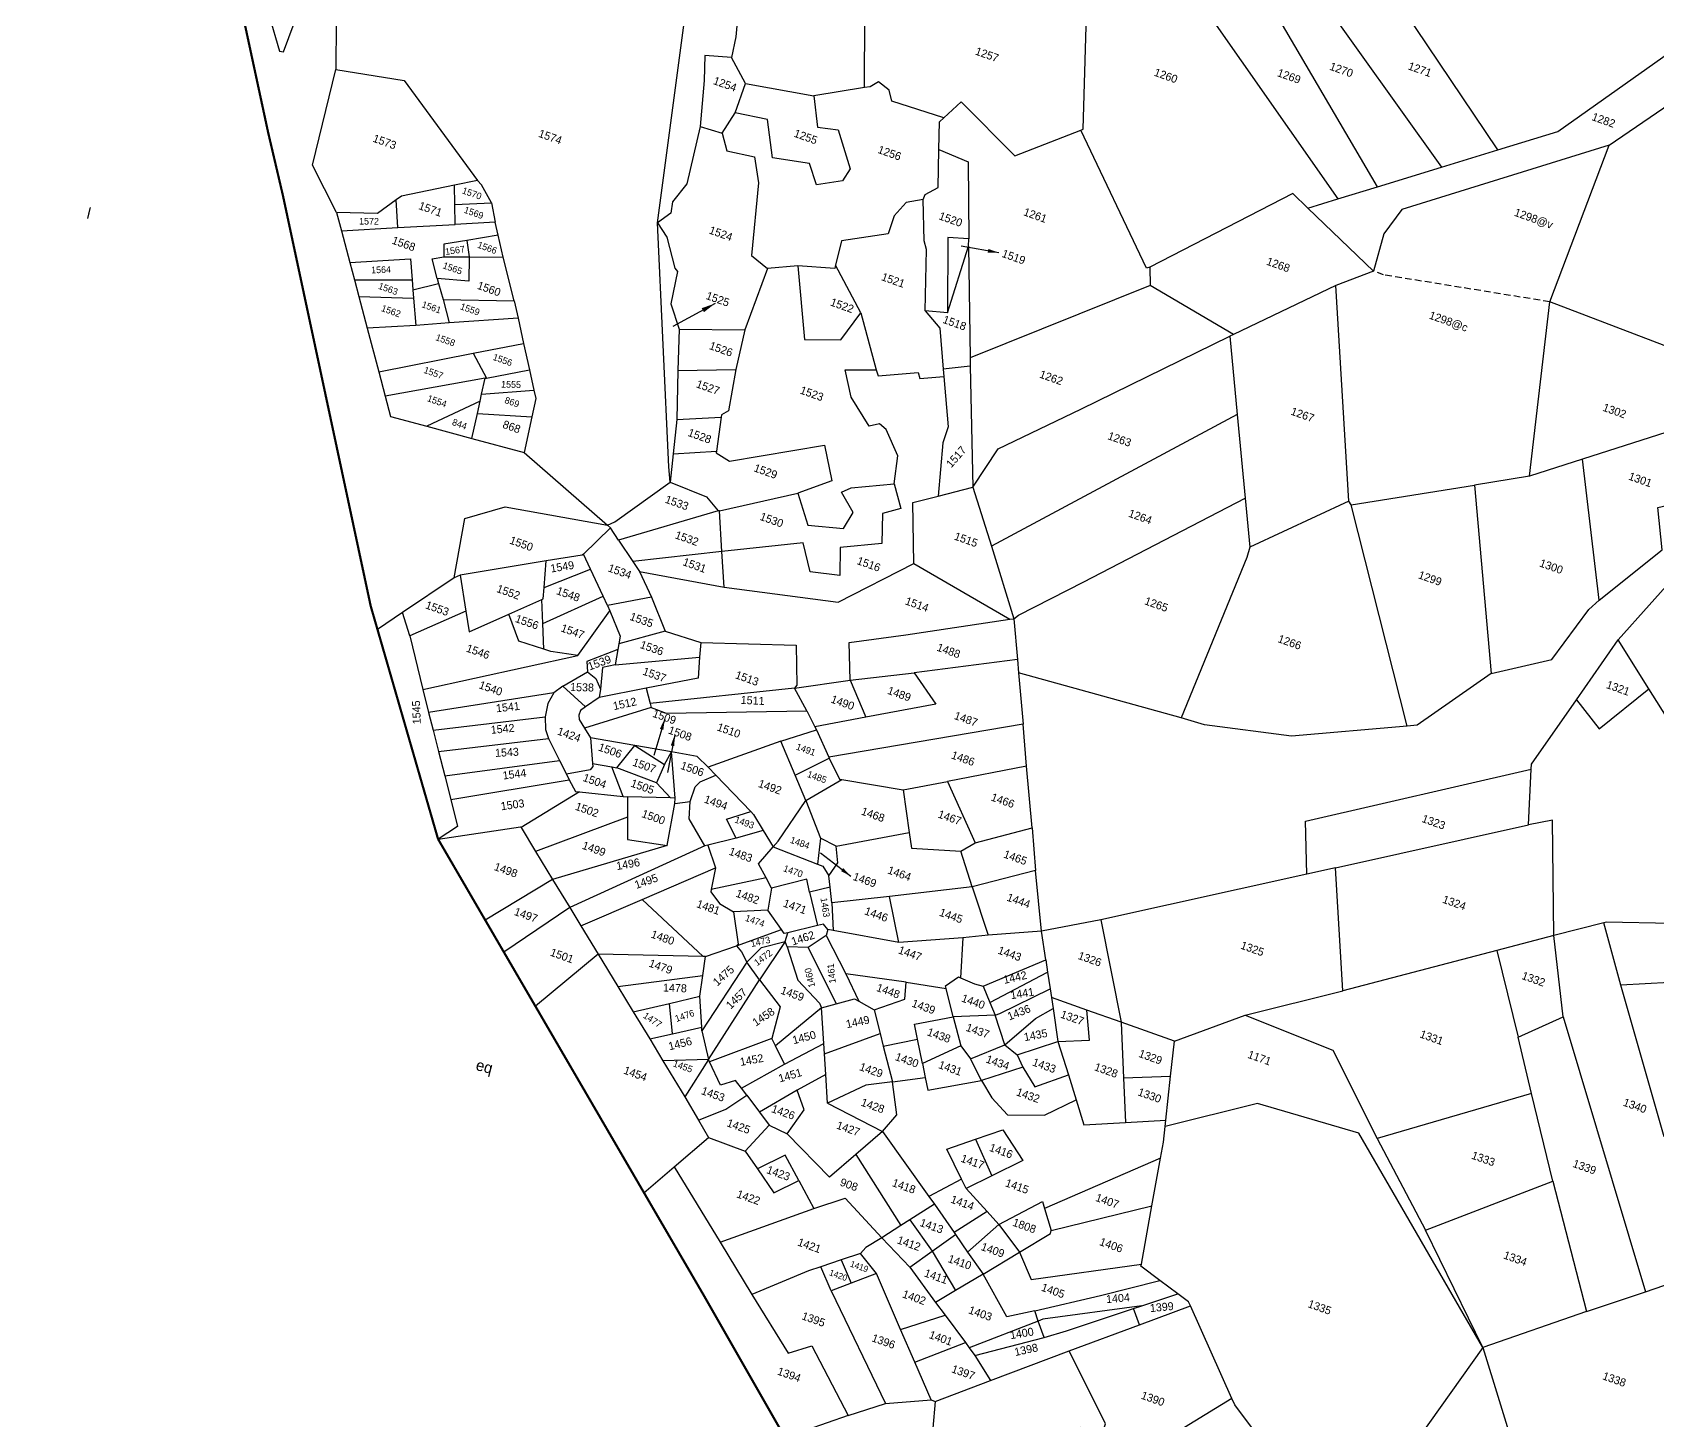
# Model space of a CAD drawing. Header units: metres. Extents: x 256890 to 259932, y 2184530 to 2188310.
# Drawn here: x 257441 to 258166, y 2185056 to 2185675 of the extents above; entities that cross this region are included whole.
import ezdxf

# ---------------------------------------------------------------- set-up
doc = ezdxf.new("R2010")
doc.units = ezdxf.units.M
doc.header["$LTSCALE"] = 0.3
doc.linetypes.add('DASHED', pattern=[0.75, 0.5, -0.25])
for name, color, linetype in [('POLY_PARCEL', 6, 'Continuous'), ('POLY_SUBPARCEL', 6, 'DASHED'), ('SYM_ARROW', 1, 'Continuous'), ('TEXT_MAPOUT', 7, 'Continuous'), ('TEXT_PARCEL', 7, 'Continuous'), ('V_BOUND_LINE', 7, 'Continuous')]:
    doc.layers.add(name, color=color, linetype=linetype)
doc.styles.get("Standard").update_dxf_attribs({"font": 'simplex.shx'})
doc.styles.add('TEXT_MAP', font='', dxfattribs={"height": 1.8})
doc.styles.get('TEXT_MAP').set_extended_font_data('Kruti Dev 050')
doc.dimstyles.get("Standard").update_dxf_attribs({"dimtxt": 0.18, "dimasz": 0.18, "dimexe": 0.18, "dimexo": 0.0625, "dimgap": 0.09, "dimtad": 0, "dimtih": 1, "dimtoh": 1, "dimdec": 4, "dimzin": 0, "dimdsep": 46, "dimtxsty": 'Standard', "dimcen": 0.09, "dimadec": 0, "dimazin": 0, "dimtfac": 1, "dimtdec": 4, "dimtofl": 0, "dimtmove": 0, "dimatfit": 3, "dimfxl": 0, "dimtolj": 1, "dimtzin": 0, "dimarcsym": 0})

# ---------------------------------------------------------------- blocks, each defined once
blk = doc.blocks.new('TEXTARROW')
blk.add_leader([(0, 0), (8.64, 0)], dimstyle='Standard', override={"dimtxt": 2.5, "dimasz": 2.5, "dimexe": 1.25, "dimexo": 0.625, "dimgap": 0.625, "dimtad": 1, "dimtih": 0, "dimtoh": 0, "dimzin": 8, "dimcen": 2.5, "dimtofl": 1})
blk = doc.blocks.new('ee')
at = {"layer": 'POLY_PARCEL'}
for points in [[(-845.94, 599.9), (-834.65, 608.31), (-802.69, 653.92)], [(-822.69, 609.26), (-798.83, 642.16), (-779.48, 650.11)], [(-845.94, 599.9), (-884.02, 628.06)], [(-896.71, 619.91), (-856.57, 591.97)], [(-868.67, 582.95), (-907.67, 615.7)], [(-922.51, 610.37), (-876.14, 577.37)], [(-822.69, 609.26), (-861.78, 579.97), (-863.78, 573.43), (-863.13, 564.76)], [(-823.44, 571.6), (-822.69, 609.26)], [(-856.57, 591.97), (-845.94, 599.9)], [(-984.82, 565.23), (-995.56, 595.63)], [(-935.81, 572.52), (-935.36, 572.92), (-942.55, 594.98)], [(-868.67, 582.95), (-856.57, 591.97)], [(-1144.83, 585.89), (-1140.72, 569.09), (-1111.49, 528.72), (-1110.61, 528.9), (-1110.41, 546.21), (-1101.57, 570.89), (-1101.57, 587.18)], [(-1031.96, 584.3), (-1017.94, 585.68), (-1017.53, 572.6), (-1015.94, 566.29), (-1015.27, 561.57)], [(-1018.45, 520.92), (-1031.96, 584.3)], [(-876.14, 577.37), (-868.67, 582.95)], [(-881.79, 573.16), (-886.12, 575.11), (-910.79, 548.7)], [(-881.79, 573.16), (-876.14, 577.37)], [(-965.73, 564.8), (-963.28, 569.48), (-947.83, 562.09), (-935.81, 572.52)], [(-910.79, 548.7), (-911.44, 548.27), (-935.81, 572.52)], [(-863.13, 564.76), (-881.79, 573.16)], [(-814.63, 533.12), (-823.44, 571.6)], [(-794.27, 570.94), (-823.44, 571.6)], [(-965.73, 564.8), (-977.99, 564.4), (-979.44, 566.5), (-982.33, 567.49), (-983.71, 565.84), (-984.82, 565.23)], [(-984.82, 565.23), (-994.95, 559.61)], [(-964.4, 557.74), (-966.36, 563.61), (-965.73, 564.8)], [(-863.13, 564.76), (-870.05, 558.87)], [(-1015.27, 561.57), (-1021.07, 559.96), (-1019.32, 554.62), (-1016.71, 544.57)], [(-1010.39, 557.11), (-1015.27, 561.57)], [(-1010.39, 557.11), (-994.95, 559.61)], [(-994.95, 559.61), (-991.81, 553.3), (-987.2, 554.27), (-981.76, 546.93), (-982.42, 543.8), (-987.66, 540.98), (-990.74, 545.01), (-999.05, 543.37), (-1003, 551.11), (-1010.34, 550.08)], [(-1010.34, 550.08), (-1010.39, 557.11)], [(-964.4, 557.74), (-957.3, 557.31), (-951.3, 541.05)], [(-963.93, 545.95), (-963.89, 547.16), (-961.69, 549.63), (-964.4, 557.74)], [(-870.05, 558.87), (-888.02, 540.76)], [(-850.94, 514.15), (-870.05, 558.87)], [(-782.56, 557.62), (-804.67, 540.72)], [(-1011.57, 544.77), (-1010.34, 550.08)], [(-910.79, 548.7), (-909.38, 544.87)], [(-1016.71, 544.57), (-1011.57, 544.77)], [(-1011.57, 544.77), (-1009.21, 541.39), (-1002.9, 542.26), (-1000.13, 537.02), (-996.12, 521.1), (-991.71, 519.51)], [(-963.93, 545.95), (-967.31, 544.05), (-968.85, 540.31), (-968.8, 536), (-978.14, 531.02), (-977.56, 525.43)], [(-955.1, 522.5), (-959.46, 535.61), (-960.59, 537.25), (-963.93, 545.95)], [(-909.38, 544.87), (-942.05, 515.88)], [(-888.02, 540.76), (-909.38, 544.87)], [(-790.45, 512.1), (-780.92, 527.5), (-785.06, 536.13), (-771.33, 544.93)], [(-1016.71, 544.57), (-1015.22, 531.36), (-1016.91, 526.48), (-1016.35, 523.99), (-1018.45, 520.92)], [(-951.3, 541.05), (-955.87, 539.72), (-950.22, 523.73)], [(-950.79, 539.46), (-951.3, 541.05)], [(-783.46, 505.08), (-775.51, 524.48), (-758.22, 540.98)], [(-1101.69, 539.21), (-1098.22, 529.13)], [(-950.79, 539.46), (-942.05, 515.88)], [(-950.22, 523.73), (-950.79, 539.46)], [(-931.72, 488.7), (-929.22, 498.74), (-914.7, 513.38), (-888.68, 540.1)], [(-888.02, 540.76), (-888.68, 540.1)], [(-888.68, 540.1), (-881.19, 524.08)], [(-804.67, 540.72), (-814.63, 533.12)], [(-790.45, 512.1), (-804.67, 540.72)], [(-1098.22, 529.13), (-1082.92, 531.91), (-1059.78, 516.28)], [(-814.63, 533.12), (-825.56, 527.07)], [(-1087.22, 498.83), (-1095.9, 507.09), (-1098.22, 529.13)], [(-850.18, 513.55), (-825.56, 527.07)], [(-825.56, 527.07), (-807.76, 488.38)], [(-977.56, 525.43), (-977.48, 524.63), (-985.48, 522.43)], [(-968.59, 517.17), (-977.56, 525.43)], [(-950.22, 523.73), (-955.1, 522.5)], [(-881.19, 524.08), (-923.3, 477.62)], [(-881.19, 524.08), (-873.17, 506.94)], [(-996.21, 466.93), (-997.66, 470.05), (-1018.45, 520.92)], [(-1018.45, 520.92), (-1015.42, 518.59), (-1011.37, 512.59), (-1010.55, 512.13), (-1009.52, 504.79), (-1005.88, 500.02)], [(-991.71, 519.51), (-991.86, 504.87)], [(-985.48, 522.43), (-991.71, 519.51)], [(-985.48, 522.43), (-978.55, 507.32), (-970.8, 509.99), (-968.59, 517.17)], [(-955.1, 522.5), (-950.68, 519.89), (-946.93, 511.49)], [(-1059.78, 516.28), (-1064.34, 513.52)], [(-1055.17, 512.57), (-1058.66, 515.7), (-1059.78, 516.28)], [(-968.59, 517.17), (-960.99, 506.26)], [(-942.05, 515.88), (-941.4, 514.15)], [(-1064.34, 513.52), (-1074.76, 507.23), (-1075.57, 506.04)], [(-1062.81, 509.48), (-1064.34, 513.52)], [(-1062.81, 509.48), (-1055.17, 512.57)], [(-1055.17, 512.57), (-1052.91, 508.83)], [(-941.4, 514.15), (-946.93, 511.49)], [(-941.4, 514.15), (-931.72, 488.7)], [(-850.94, 514.15), (-868.5, 496.94)], [(-850.18, 513.55), (-850.94, 514.15)], [(-821.6, 470.88), (-850.18, 513.55)], [(-807.76, 488.38), (-796, 495.92), (-791.93, 509.33), (-790.45, 512.1)], [(-1061.2, 505.27), (-1062.81, 509.48)], [(-1052.91, 508.83), (-1061.2, 505.27)], [(-1051.27, 506.26), (-1052.91, 508.83)], [(-960.99, 506.26), (-960.17, 505.13), (-951.91, 508.88), (-951.14, 507.75), (-946.22, 509.96)], [(-946.93, 511.49), (-946.22, 509.96)], [(-946.22, 509.96), (-941.44, 499.64), (-941.39, 495.85), (-938.38, 484.21)], [(-1075.57, 506.04), (-1078.51, 501.74), (-1087.22, 498.83)], [(-1073.11, 500.34), (-1075.57, 506.04)], [(-1073.11, 500.34), (-1061.2, 505.27)], [(-1051.27, 506.26), (-1057.56, 502.77)], [(-1048.55, 501.98), (-1051.27, 506.26)], [(-1005.88, 500.02), (-991.86, 504.87)], [(-991.86, 504.87), (-990.78, 495.79)], [(-948.6, 483.5), (-949.96, 489.67), (-954.42, 494.39), (-956.22, 495.08), (-958.22, 493.8), (-964.28, 498.62), (-967.61, 503.95), (-960.99, 506.26)], [(-913.07, 463.93), (-912.37, 465.05), (-901, 477.06), (-873.17, 506.94)], [(-873.17, 506.94), (-868.5, 496.94)], [(-787.76, 489.26), (-783.46, 505.08)], [(-773.21, 497.04), (-783.46, 505.08)], [(-1057.56, 502.77), (-1062.1, 500.26), (-1061.17, 497.59)], [(-1057.56, 502.77), (-1055.76, 499.47)], [(-1055.76, 499.47), (-1048.55, 501.98)], [(-1042.95, 493.54), (-1048.55, 501.98)], [(-1087.22, 498.83), (-1084.83, 495.33)], [(-1084.83, 495.33), (-1073.11, 500.34)], [(-1060.97, 492.49), (-1063.53, 496.28), (-1061.17, 497.59)], [(-1061.17, 497.59), (-1055.76, 499.47)], [(-1055.76, 499.47), (-1053.99, 494.28), (-1060.97, 492.49)], [(-1005.88, 500.02), (-1003, 491.17)], [(-1084.83, 495.33), (-1080.67, 489.27)], [(-1080.67, 489.27), (-1068.05, 494.64), (-1066.12, 490.29)], [(-1058.08, 488.44), (-1042.95, 493.54)], [(-1042.95, 493.54), (-1040.8, 490.15)], [(-1003, 491.17), (-990.78, 495.79)], [(-990.78, 495.79), (-989.18, 486.43), (-990.41, 485.09), (-990.3, 484.56)], [(-868.5, 496.94), (-868.29, 494.51), (-870.13, 455.54)], [(-787.76, 489.26), (-780.73, 484.83), (-773.21, 497.04)], [(-752.63, 481.33), (-752.97, 481.16), (-773.21, 497.04)], [(-1078.4, 485.96), (-1066.12, 490.29)], [(-1066.12, 490.29), (-1065.2, 488.22)], [(-1065.2, 488.22), (-1060.3, 491.53)], [(-1060.97, 492.49), (-1060.3, 491.53)], [(-1060.3, 491.53), (-1058.08, 488.44)], [(-1040.8, 490.15), (-1055.06, 484)], [(-1040.8, 490.15), (-1037.71, 485.22)], [(-1003, 491.17), (-999.51, 480.69)], [(-1080.67, 489.27), (-1078.4, 485.96)], [(-1076.17, 482.71), (-1064.43, 486.5)], [(-1065.2, 488.22), (-1064.43, 486.5)], [(-1064.43, 486.5), (-1061.94, 480.89)], [(-1058.08, 488.44), (-1055.06, 484)], [(-988.75, 476.98), (-988.67, 476.58), (-985.18, 475.86), (-966.31, 486.42), (-962.05, 479.4), (-968.31, 474.22)], [(-938.38, 484.21), (-931.72, 488.7)], [(-931.72, 488.7), (-923.3, 477.62)], [(-807.76, 488.38), (-819.53, 471.83), (-821.6, 470.88)], [(-792.07, 471.15), (-792.39, 472.21), (-787.76, 489.26)], [(-1078.4, 485.96), (-1076.17, 482.71)], [(-1076.17, 482.71), (-1072.02, 476.64)], [(-1055.06, 484), (-1061.94, 480.89)], [(-1047.64, 479.34), (-1037.71, 485.22)], [(-1037.71, 485.22), (-1034.48, 480.06)], [(-999.51, 480.69), (-990.3, 484.56)], [(-990.3, 484.56), (-988.75, 476.98)], [(-948.6, 483.5), (-945.37, 478.76), (-948.86, 476.29), (-946.71, 469.93), (-955.23, 465.88), (-953.22, 459.93), (-959.77, 458.5), (-963.41, 464.14), (-980, 456.15)], [(-968.31, 474.22), (-963.8, 468.21), (-955.99, 470.21), (-955.12, 474.27), (-959.13, 477.7), (-957.43, 479.35), (-948.6, 483.5)], [(-938.39, 468.07), (-943.22, 480.96), (-938.38, 484.21)], [(-1061.94, 480.89), (-1072.02, 476.64)], [(-1066.28, 468.27), (-1047.64, 479.34)], [(-1047.64, 479.34), (-1042.96, 475.11)], [(-1042.96, 475.11), (-1034.48, 480.06)], [(-1034.48, 480.06), (-1032, 476.1)], [(-999.51, 480.69), (-997.72, 473.15)], [(-1072.02, 476.64), (-1066.28, 468.27)], [(-1042.78, 471.33), (-1032, 476.1)], [(-1032, 476.1), (-1030.98, 474.46), (-1030.43, 470.29)], [(-997.72, 473.15), (-988.75, 476.98)], [(-923.3, 477.62), (-913.07, 463.93)], [(-1043.24, 474.95), (-1063.1, 463.63)], [(-1043.24, 474.95), (-1042.96, 475.11)], [(-1042.78, 471.33), (-1043.24, 474.95)], [(-997.72, 473.15), (-996.21, 466.93)], [(-983.58, 464.52), (-968.31, 474.22)], [(-1066.28, 468.27), (-1063.1, 463.63)], [(-1042.57, 469.69), (-1051.97, 460.36)], [(-1042.57, 469.69), (-1042.78, 471.33)], [(-1042.22, 466.9), (-1042.57, 469.69)], [(-1042.22, 466.9), (-1030.43, 470.29)], [(-1030.43, 470.29), (-1029.36, 462.18)], [(-976.81, 448.7), (-951.5, 454.2), (-938.39, 468.07)], [(-938.39, 468.07), (-913.84, 463.52)], [(-821.6, 470.88), (-845.37, 459.97), (-864.67, 455.82), (-870.13, 455.54)], [(-831.66, 431.93), (-836, 443.06), (-792.07, 471.15)], [(-788.45, 459.14), (-792.07, 471.15)], [(-1041.5, 461.2), (-1042.22, 466.9)], [(-1006.2, 453.03), (-1004.91, 454.33), (-996.21, 466.93)], [(-983.89, 464.47), (-1002.73, 450.72)], [(-996.21, 466.93), (-987.38, 466.58), (-983.89, 464.47)], [(-983.58, 464.52), (-983.89, 464.47)], [(-980, 456.15), (-983.58, 464.52)], [(-1063.1, 463.63), (-1060.39, 459.68), (-1051.97, 460.36)], [(-1051.97, 460.36), (-1041.5, 461.2)], [(-1041.5, 461.2), (-1029.36, 462.18)], [(-1029.36, 462.18), (-1006.2, 453.03)], [(-943.11, 438.57), (-946.19, 446.47), (-934.73, 452.39), (-913.84, 463.52)], [(-913.84, 463.52), (-913.07, 463.93)], [(-913.07, 463.93), (-909.22, 455.52)], [(-774.75, 437.58), (-783.72, 461.96), (-788.45, 459.14)], [(-826.06, 435.45), (-788.45, 459.14)], [(-722.63, 458.41), (-764.64, 444.36), (-765.09, 444.02)], [(-980, 456.15), (-998.12, 447.29)], [(-976.81, 448.7), (-980, 456.15)], [(-909.22, 455.52), (-930.06, 444.92)], [(-909.22, 455.52), (-907.98, 452.81)], [(-870.13, 455.54), (-907.98, 452.81)], [(-1034.75, 430.32), (-1036.94, 443.71), (-1029.24, 449.2), (-1006.2, 453.03)], [(-1005.39, 452.72), (-1009.12, 445.12)], [(-1006.2, 453.03), (-1005.39, 452.72)], [(-1002.73, 450.72), (-1005.39, 452.72)], [(-1002.73, 450.72), (-998.12, 447.29)], [(-907.98, 452.81), (-903.13, 442.27)], [(-998.12, 447.29), (-995.95, 445.67)], [(-995.95, 445.67), (-976.81, 448.7)], [(-716.33, 449.09), (-756.75, 432.13)], [(-1009.12, 445.12), (-1009.29, 444.77), (-1016.48, 440.86)], [(-1014.93, 435.04), (-1006.47, 442.45)], [(-1006.47, 442.45), (-1009.12, 445.12)], [(-1001.75, 437.68), (-1006.47, 442.45)], [(-995.95, 445.67), (-991.44, 441.16)], [(-943.11, 438.57), (-930.06, 444.92)], [(-903.13, 442.27), (-941.81, 420.59)], [(-930.06, 444.92), (-923.13, 439.9), (-936.94, 431.88)], [(-899.22, 433.67), (-903.13, 442.27)], [(-765.09, 444.02), (-774.75, 437.58)], [(-756.75, 432.13), (-765.09, 444.02)], [(-1016.48, 440.86), (-1033.62, 431.35)], [(-1014.93, 435.04), (-1016.48, 440.86)], [(-991.44, 441.16), (-1000.12, 436.03)], [(-991.44, 441.16), (-985.96, 434.95)], [(-977.59, 435.2), (-957.18, 441.9), (-954, 433.44), (-954.31, 432.64)], [(-1014.54, 432.35), (-1014.28, 432.6), (-1014.93, 435.04)], [(-1012.5, 427.3), (-1001.75, 437.68)], [(-1002.64, 423.18), (-999.24, 435.06)], [(-1000.12, 436.03), (-1001.75, 437.68)], [(-1000.12, 436.03), (-999.24, 435.06)], [(-999.24, 435.06), (-995.14, 430.49), (-994.84, 428.77)], [(-985.96, 434.95), (-994.84, 428.77)], [(-985.96, 434.95), (-977.59, 435.2)], [(-977.59, 435.2), (-976.7, 432.01)], [(-954.31, 432.64), (-943.11, 438.57)], [(-943.11, 438.57), (-936.94, 431.88)], [(-826.06, 435.45), (-831.66, 431.93)], [(-815.21, 409.93), (-826.06, 435.45)], [(-774.75, 437.58), (-785.65, 430.13)], [(-766.6, 421.03), (-774.75, 437.58)], [(-1033.62, 431.35), (-1034.75, 430.32)], [(-1033.62, 431.35), (-1029.69, 424.11)], [(-1020.4, 426.76), (-1014.54, 432.35)], [(-1012.5, 427.3), (-1014.54, 432.35)], [(-994.01, 424.02), (-976.7, 432.01)], [(-976.7, 432.01), (-975.44, 427.46), (-985.7, 421.4)], [(-954.31, 432.64), (-983.69, 418.45)], [(-949.95, 428.8), (-954.31, 432.64)], [(-936.94, 431.88), (-947.04, 426.02)], [(-899.22, 433.67), (-914.78, 424.43)], [(-893.37, 421.02), (-899.22, 433.67)], [(-831.66, 431.93), (-871.87, 406.67)], [(-736.11, 403.29), (-756.75, 432.13)], [(-1034.75, 430.32), (-1043.03, 419.05)], [(-994.84, 428.77), (-994.61, 427.47)], [(-983.19, 417.71), (-979.59, 417.61), (-949.95, 428.8)], [(-949.95, 428.8), (-947.04, 426.02)], [(-785.65, 430.13), (-815.21, 409.93)], [(-785.65, 430.13), (-774.61, 413.35)], [(-1029.69, 424.11), (-1039.75, 414.63)], [(-1029.69, 424.11), (-1027.47, 420.01), (-1020.4, 426.76)], [(-1010.33, 421.93), (-1016.23, 421.77), (-1020.4, 426.76)], [(-1010.33, 421.93), (-1012.5, 427.3)], [(-994.61, 427.47), (-1000.28, 422.59), (-999.35, 420.46)], [(-994.01, 424.02), (-996.52, 422.49), (-995.3, 417.79)], [(-994.61, 427.47), (-994.01, 424.02)], [(-953.17, 420.37), (-946.49, 425.5)], [(-947.04, 426.02), (-946.49, 425.5)], [(-946.49, 425.5), (-941.81, 420.59)], [(-923.54, 419.3), (-914.78, 424.43)], [(-914.78, 424.43), (-904.31, 413.53)], [(-1032.87, 404.26), (-1002.64, 423.18)], [(-1002.64, 423.18), (-1008.69, 421.98), (-1010.33, 421.93)], [(-1003.51, 415.58), (-999.35, 420.46)], [(-999.35, 420.46), (-997.1, 419.69), (-995.3, 417.79)], [(-985.7, 421.4), (-994.94, 415.94)], [(-985.7, 421.4), (-983.69, 418.45)], [(-953.17, 420.37), (-966.63, 409.4)], [(-947.59, 414.26), (-953.17, 420.37)], [(-947.59, 414.26), (-941.67, 420.44)], [(-941.81, 420.59), (-941.67, 420.44)], [(-941.67, 420.44), (-937.86, 416.74), (-937.32, 416.84)], [(-904.31, 413.53), (-893.37, 421.02)], [(-893.37, 421.02), (-889.42, 412.2)], [(-774.61, 413.35), (-766.6, 421.03)], [(-766.6, 421.03), (-728.34, 369)], [(-1043.03, 419.05), (-1047.05, 413.56)], [(-1039.75, 414.63), (-1043.03, 419.05)], [(-983.19, 417.71), (-995.73, 408.3)], [(-995.3, 417.79), (-994.94, 415.94)], [(-983.69, 418.45), (-983.19, 417.71)], [(-943.42, 409.7), (-937.32, 416.84)], [(-937.32, 416.84), (-923.54, 419.3)], [(-923.54, 419.3), (-919.05, 410.75)], [(-1039.75, 414.63), (-1032.87, 404.26)], [(-1004.95, 413.48), (-1029.96, 399.87)], [(-1004.95, 413.48), (-1005.36, 410.76), (-1004.95, 407.73)], [(-1003.51, 415.58), (-1004.95, 413.48)], [(-997.15, 412.86), (-1003.51, 415.58)], [(-994.94, 415.94), (-997.15, 412.86)], [(-943.42, 409.7), (-947.59, 414.26)], [(-906.72, 410.66), (-904.31, 413.53)], [(-767.52, 402.42), (-774.61, 413.35)], [(-997.15, 412.86), (-997.92, 411.74), (-997.92, 410.61), (-997.51, 409.73), (-995.73, 408.3)], [(-975.52, 409.82), (-983.77, 408.41)], [(-976.03, 406.64), (-975.52, 409.82)], [(-966.63, 409.4), (-969.72, 410.81), (-975.52, 409.82)], [(-971.26, 400.33), (-975.52, 409.82)], [(-966.63, 409.4), (-964.37, 408.26)], [(-946.8, 397.38), (-946.19, 398.97), (-943.42, 409.7)], [(-943.42, 409.7), (-937.44, 402.8)], [(-933.49, 402.34), (-919.05, 410.75)], [(-919.05, 410.75), (-917.38, 407.56), (-906.72, 410.66)], [(-901.64, 403.94), (-906.72, 410.66)], [(-889.42, 412.2), (-901.64, 403.94)], [(-883.62, 399.8), (-889.42, 412.2)], [(-834.07, 397.42), (-815.21, 409.93)], [(-1027.66, 396.44), (-1004.95, 407.73)], [(-1004.95, 407.73), (-1003.92, 405.07), (-1002.59, 403.37)], [(-995.73, 408.3), (-993.74, 406.7)], [(-983.77, 408.41), (-993.74, 406.7)], [(-993.74, 406.7), (-991.41, 401.44)], [(-985.89, 402.33), (-983.77, 408.41)], [(-983.77, 408.41), (-976.03, 406.64)], [(-976.03, 406.64), (-976.34, 402.13)], [(-967.85, 400.74), (-967.85, 404.23), (-967.18, 405.67), (-964.37, 408.26)], [(-964.37, 408.26), (-954.18, 403.18)], [(-871.87, 406.67), (-883.62, 399.8)], [(-871.87, 406.67), (-859.82, 386.5)], [(-1032.87, 404.26), (-1029.96, 399.87)], [(-1024.91, 392.34), (-1002.59, 403.37)], [(-1002.59, 403.37), (-998.6, 399.55)], [(-991.41, 401.44), (-987.05, 402.15)], [(-987.05, 402.15), (-985.89, 402.33)], [(-982.39, 396.77), (-987.05, 402.15)], [(-976.34, 402.13), (-985.89, 402.33)], [(-976.34, 402.13), (-972.22, 400.02)], [(-955.32, 396.43), (-958.76, 399.72), (-954.18, 403.18)], [(-954.18, 403.18), (-953.39, 402.78), (-950.16, 400.14)], [(-933.49, 402.34), (-937.44, 402.8)], [(-937.44, 402.8), (-936.11, 397.06)], [(-932.82, 395.47), (-931.9, 398.91), (-933.49, 402.34)], [(-901.64, 403.94), (-918.45, 395.68)], [(-901.64, 403.94), (-894.59, 394.95)], [(-767.52, 402.42), (-796.77, 381.24)], [(-756.35, 385.47), (-767.52, 402.42)], [(-1029.96, 399.87), (-1027.66, 396.44)], [(-1021.74, 387.61), (-998.6, 399.55)], [(-998.6, 399.55), (-996.1, 397.16)], [(-991.41, 401.44), (-991.12, 400.8), (-991.38, 399.93), (-996.1, 397.16)], [(-972.22, 400.02), (-981.42, 397.01)], [(-971.26, 400.33), (-972.22, 400.02)], [(-970.9, 399.14), (-971.26, 400.33)], [(-970.9, 399.14), (-967.85, 400.74)], [(-969.36, 389.65), (-970.9, 399.14)], [(-961.33, 392.48), (-966.72, 397), (-967.85, 400.74)], [(-950.16, 400.14), (-955.32, 396.43)], [(-950.16, 400.14), (-946.8, 397.38)], [(-883.62, 399.8), (-894.59, 394.95)], [(-880.53, 394.03), (-883.62, 399.8)], [(-1027.66, 396.44), (-1024.91, 392.34)], [(-1018.68, 383.05), (-995.08, 396.22)], [(-996.1, 397.16), (-995.08, 396.22)], [(-995.08, 396.22), (-992.87, 394.19), (-992.02, 394.4)], [(-992.02, 394.4), (-982.39, 396.77)], [(-982.39, 396.77), (-981.42, 397.01)], [(-981.42, 397.01), (-979.91, 392.7)], [(-955.32, 396.43), (-960.78, 392.85)], [(-945.95, 390.29), (-948.63, 392.7), (-946.8, 397.38)], [(-946.8, 397.38), (-936.11, 397.06)], [(-936.11, 397.06), (-934.82, 397.06), (-932.82, 395.47)], [(-931.71, 393.15), (-932.82, 395.47)], [(-918.45, 395.68), (-930.15, 389.93)], [(-912.92, 386.64), (-918.45, 395.68)], [(-894.59, 394.95), (-899.78, 392.45)], [(-847.11, 386.49), (-834.07, 397.42)], [(-834.07, 397.42), (-812.85, 396.57), (-796.77, 381.24)], [(-1024.91, 392.34), (-1021.74, 387.61)], [(-992.02, 394.4), (-1001.67, 382.42)], [(-979.91, 392.7), (-996.78, 378.45)], [(-961.33, 392.48), (-985.31, 369.15)], [(-979.91, 392.7), (-978.24, 387.98), (-969.36, 389.65)], [(-960.78, 392.85), (-961.33, 392.48)], [(-960.78, 392.85), (-957.43, 388.59)], [(-935.65, 390.54), (-937.24, 393.11), (-944.01, 388.54)], [(-931.71, 393.15), (-935.65, 390.54)], [(-930.15, 389.93), (-931.71, 393.15)], [(-899.78, 392.45), (-912.92, 386.64)], [(-899.78, 392.45), (-897.2, 383.78)], [(-891.76, 383.75), (-880.53, 394.03)], [(-889.11, 380.79), (-879.2, 391.56)], [(-880.53, 394.03), (-879.2, 391.56)], [(-879.2, 391.56), (-877.4, 388.23)], [(-1021.74, 387.61), (-1018.68, 383.05)], [(-969.36, 389.65), (-991.07, 373.82)], [(-970.56, 376.36), (-957.43, 388.59)], [(-957.43, 388.59), (-956.68, 383.66)], [(-945.95, 390.29), (-956.68, 383.66)], [(-944.01, 388.54), (-945.95, 390.29)], [(-944.01, 388.54), (-943.14, 383.59)], [(-935.65, 390.54), (-931.47, 384.08)], [(-930.15, 389.93), (-927.78, 384.21)], [(-887.07, 378.51), (-886.18, 379.19), (-877.4, 388.23)], [(-877.4, 388.23), (-876.47, 386.52)], [(-931.47, 384.08), (-937.2, 380.29)], [(-929.01, 384.01), (-930.33, 384.83), (-931.47, 384.08)], [(-927.78, 384.21), (-929.01, 384.01)], [(-929.01, 384.01), (-928.88, 382.57)], [(-912.92, 386.64), (-927.78, 384.21)], [(-899.42, 380.44), (-899.78, 380.99), (-897.68, 383.82), (-897.2, 383.78)], [(-897.2, 383.78), (-893.8, 383.55), (-891.76, 383.75)], [(-882.74, 372.93), (-878.23, 380.83), (-875.28, 384.27)], [(-868.02, 386.51), (-876.47, 386.52)], [(-876.47, 386.52), (-875.28, 384.27)], [(-875.28, 384.27), (-871.76, 377.65)], [(-871.76, 377.65), (-865.19, 380.28), (-868.02, 386.51)], [(-859.82, 386.5), (-868.02, 386.51)], [(-859.82, 386.5), (-859.74, 386.37), (-855.09, 374.88)], [(-847.11, 386.49), (-859.82, 386.5)], [(-845.28, 378.85), (-847.11, 386.49)], [(-779.67, 365.44), (-756.35, 385.47)], [(-756.35, 385.47), (-739.39, 360.38)], [(-1018.68, 383.05), (-1015.22, 377.89), (-1018.38, 373.72)], [(-1018.38, 373.72), (-1001.83, 382.55), (-1001.67, 382.42)], [(-1001.67, 382.42), (-996.78, 378.45)], [(-956.68, 383.66), (-956.61, 383.15), (-953.89, 381.3), (-950.31, 380.59)], [(-943.14, 383.59), (-950.31, 380.59)], [(-950.31, 380.59), (-946.88, 374.13), (-947.09, 373.66)], [(-947.09, 373.66), (-938.77, 380.48)], [(-938.77, 380.48), (-943.14, 383.59)], [(-937.2, 380.29), (-937.88, 379.84), (-938.77, 380.48)], [(-937.09, 378.27), (-937.2, 380.29)], [(-928.88, 382.57), (-931.77, 378.73)], [(-928.88, 382.57), (-921.79, 375.97)], [(-908.38, 378.76), (-899.42, 380.44)], [(-895.84, 374.98), (-899.42, 380.44)], [(-891.76, 383.75), (-889.11, 380.79)], [(-889.11, 380.79), (-887.07, 378.51)], [(-758.64, 344.92), (-801.12, 380.97), (-824.77, 379.59), (-842.61, 367.72)], [(-796.77, 381.24), (-779.67, 365.44)], [(-996.78, 378.45), (-991.07, 373.82)], [(-943.67, 370.97), (-941.69, 375.18), (-937.09, 378.27)], [(-937.09, 378.27), (-939.66, 368.21)], [(-936.3, 377.27), (-937.09, 378.27)], [(-931.77, 378.73), (-936.3, 377.27)], [(-936.3, 377.27), (-931.51, 370.98), (-925.14, 367.76), (-924.42, 366.93)], [(-931.77, 378.73), (-921.61, 368.87)], [(-908.38, 378.76), (-921.79, 375.97)], [(-913.12, 370.48), (-907.4, 375.08), (-908.38, 378.76)], [(-887.07, 378.51), (-895.84, 374.98)], [(-882.74, 372.93), (-887.07, 378.51)], [(-879.38, 371.74), (-871.76, 377.65)], [(-871.76, 377.65), (-867.03, 371.38)], [(-855.09, 374.88), (-845.28, 378.85)], [(-842.95, 369.13), (-845.28, 378.85)], [(-728.34, 369), (-717.78, 377.48)], [(-991.07, 373.82), (-1002.24, 360.09)], [(-991.07, 373.82), (-985.31, 369.15)], [(-981.56, 366.11), (-970.56, 376.36)], [(-970.56, 376.36), (-953.39, 368.89)], [(-952.84, 369.08), (-947.09, 373.66)], [(-947.09, 373.66), (-945.57, 372.74), (-943.67, 370.97)], [(-921.79, 375.97), (-917.01, 371.15)], [(-901.67, 367.52), (-903.46, 370.49), (-895.84, 374.98)], [(-895.84, 374.98), (-892.03, 369.4)], [(-888.98, 367.34), (-882.74, 372.93)], [(-882.74, 372.93), (-879.38, 371.74)], [(-855.09, 374.88), (-851.32, 365.58)], [(-943.67, 370.97), (-948, 353.04)], [(-939.66, 368.21), (-943.67, 370.97)], [(-921.61, 368.87), (-918.05, 371.33), (-917.01, 371.15)], [(-917.01, 371.15), (-913.12, 370.48)], [(-913.12, 370.48), (-910.03, 365.88)], [(-892.03, 369.4), (-898.79, 362.74)], [(-892.03, 369.4), (-888.98, 367.34)], [(-877.28, 369.58), (-885.03, 363.57)], [(-879.38, 371.74), (-877.28, 369.58)], [(-877.28, 369.58), (-873.21, 366.29), (-867.03, 371.38)], [(-867.03, 371.38), (-863.49, 366.65)], [(-985.31, 369.15), (-995.89, 354.73)], [(-985.31, 369.15), (-981.56, 366.11)], [(-981.56, 366.11), (-975.78, 361.42)], [(-953.39, 368.89), (-975.78, 361.42)], [(-952.84, 369.08), (-953.39, 368.89)], [(-951.97, 364.82), (-952.84, 369.08)], [(-944.46, 347.43), (-939.66, 368.21)], [(-939.66, 368.21), (-933.22, 364.01), (-932.57, 356.69)], [(-924.42, 366.93), (-931.24, 355.38)], [(-924.42, 366.93), (-921.61, 368.87)], [(-921.21, 359.54), (-924.42, 366.93)], [(-920.28, 357.41), (-910.03, 365.88)], [(-910.03, 365.88), (-908.4, 363.47)], [(-908.4, 363.47), (-901.67, 367.52)], [(-898.79, 362.74), (-901.67, 367.52)], [(-885.03, 363.57), (-888.98, 367.34)], [(-885.03, 363.57), (-881.55, 360.74), (-876.95, 358.32), (-869, 361.01), (-863.49, 366.65)], [(-863.49, 366.65), (-859.94, 361.93), (-851.32, 365.58)], [(-851.32, 365.58), (-842.95, 369.13)], [(-842.61, 367.72), (-842.95, 369.13)], [(-841.19, 360.65), (-841.79, 364.26), (-842.61, 367.72)], [(-739.39, 360.38), (-728.34, 369)], [(-969.19, 356.08), (-951.97, 364.82)], [(-951.03, 360.2), (-951.97, 364.82)], [(-908.4, 363.47), (-903.73, 356.59)], [(-898.79, 362.74), (-897.18, 359.99)], [(-897.18, 359.99), (-895.67, 357.49), (-885.03, 363.57)], [(-758.64, 344.92), (-779.67, 365.44)], [(-975.78, 361.42), (-985.14, 345.66)], [(-975.78, 361.42), (-969.19, 356.08)], [(-956.96, 356.36), (-951.03, 360.2)], [(-948.31, 353.77), (-951.03, 360.2)], [(-927.97, 352.16), (-921.21, 359.54)], [(-920.28, 357.41), (-921.21, 359.54)], [(-903.73, 356.59), (-897.18, 359.99)], [(-841.19, 360.65), (-861.98, 341.28)], [(-839.43, 349.92), (-841.19, 360.65)], [(-739.39, 360.38), (-758.64, 344.92)], [(-969.19, 356.08), (-963.97, 351.84)], [(-963.97, 351.84), (-956.96, 356.36)], [(-954.01, 350.15), (-956.96, 356.36)], [(-932.57, 356.69), (-944.06, 347.03)], [(-931.24, 355.38), (-932.57, 356.69)], [(-927.97, 352.16), (-931.24, 355.38)], [(-918.44, 353.13), (-920.28, 357.41)], [(-903.73, 356.59), (-909.18, 353.86), (-915.88, 347.16)], [(-902.15, 345.29), (-900.38, 349.96), (-903.73, 356.59)], [(-881.85, 350.69), (-876.74, 354.76)], [(-876.74, 354.76), (-870.24, 349.8), (-875.6, 344.23)], [(-963.97, 351.84), (-958.43, 347.35)], [(-954.01, 350.15), (-948.31, 353.77)], [(-948, 353.04), (-948.31, 353.77)], [(-948, 353.04), (-944.46, 347.43)], [(-935.28, 343.86), (-927.97, 352.16)], [(-918.44, 353.13), (-923.3, 347.62)], [(-915.88, 347.16), (-918.44, 353.13)], [(-958.43, 347.35), (-954.01, 350.15)], [(-958.43, 347.35), (-953.98, 343.74)], [(-944.46, 347.43), (-953.98, 343.74)], [(-944.46, 347.43), (-946.59, 337.74)], [(-944.06, 347.03), (-944.46, 347.43)], [(-923.3, 347.62), (-929.64, 340.1)], [(-922.19, 337.64), (-920.35, 344.01), (-923.3, 347.62)], [(-881.79, 341.21), (-887.19, 346.45), (-881.85, 350.69)], [(-881.85, 350.69), (-875.6, 344.23)], [(-858.92, 337.07), (-839.43, 349.92)], [(-837.27, 336.78), (-839.43, 349.92)], [(-953.98, 343.74), (-946.59, 337.74)], [(-935.28, 343.86), (-937.1, 345.06), (-939.92, 342.9), (-944.06, 347.03)], [(-933.62, 342.77), (-935.28, 343.86)], [(-915.88, 347.16), (-902.15, 345.29)], [(-902.15, 345.29), (-906.05, 338.42)], [(-902.15, 345.29), (-887.39, 335.09)], [(-875.6, 344.23), (-880.09, 339.56)], [(-758.64, 344.92), (-769.9, 305.01)], [(-758.64, 344.92), (-743.71, 324.91)], [(-941.96, 333.8), (-937.03, 338.23), (-933.62, 342.77)], [(-933.62, 342.77), (-929.64, 340.1)], [(-929.64, 340.1), (-926.65, 338.1)], [(-881.79, 341.21), (-887.39, 335.09)], [(-880.09, 339.56), (-881.79, 341.21)], [(-870.43, 334.4), (-862.93, 342.59), (-861.98, 341.28)], [(-861.98, 341.28), (-858.92, 337.07)], [(-946.59, 337.74), (-941.96, 333.8)], [(-926.65, 338.1), (-929.76, 330.78)], [(-926.65, 338.1), (-922.19, 337.64)], [(-906.05, 338.42), (-909.9, 331.64), (-922.19, 337.64)], [(-906.05, 338.42), (-891.11, 326.79)], [(-880.09, 339.56), (-873.91, 336.26)], [(-864, 330.1), (-858.81, 336.4), (-858.92, 337.07)], [(-864, 330.1), (-859.4, 325.17), (-837.27, 336.78)], [(-832.1, 334.73), (-837.19, 336.29), (-837.27, 336.78)], [(-941.96, 333.8), (-938.57, 330.91)], [(-916.16, 328.62), (-920.96, 332.98), (-925.79, 327.94)], [(-885.64, 333.84), (-889.68, 328.63)], [(-887.39, 335.09), (-885.64, 333.84)], [(-885.64, 333.84), (-879.31, 329.31)], [(-873.91, 336.26), (-879.31, 329.31)], [(-870.43, 334.4), (-874.97, 326.2)], [(-873.91, 336.26), (-870.43, 334.4)], [(-870.43, 334.4), (-864, 330.1)], [(-856.29, 318.84), (-843.51, 327.02), (-832.1, 334.73)], [(-834.01, 327.99), (-827.29, 333.26)], [(-827.29, 333.26), (-832.1, 334.73)], [(-823.69, 331.62), (-824.42, 332.38), (-827.29, 333.26)], [(-943.58, 322.12), (-938.57, 330.91)], [(-938.57, 330.91), (-929.76, 330.78)], [(-929.76, 330.78), (-925.79, 327.94)], [(-882.55, 323.7), (-878.86, 328.99)], [(-879.31, 329.31), (-878.86, 328.99)], [(-878.86, 328.99), (-874.97, 326.2)], [(-870.04, 322.68), (-864, 330.1)], [(-833.07, 323.78), (-823.69, 331.62)], [(-807.93, 315.16), (-823.69, 331.62)], [(-925.79, 327.94), (-920.5, 324.15), (-916.16, 328.62)], [(-916.16, 328.62), (-910.84, 323.79)], [(-910.84, 323.79), (-905, 328.39), (-894.24, 322.75)], [(-891.11, 326.79), (-894.24, 322.75)], [(-889.68, 328.63), (-891.11, 326.79)], [(-889.68, 328.63), (-882.55, 323.7)], [(-874.97, 326.2), (-870.04, 322.68)], [(-834.01, 327.99), (-853.96, 317.64), (-854.79, 316.92)], [(-852.32, 313.89), (-848.08, 316.95), (-835.56, 326.76)], [(-835.56, 326.76), (-834.01, 327.99)], [(-833.07, 323.78), (-835.56, 326.76)], [(-948.03, 314.33), (-943.58, 322.12)], [(-943.58, 322.12), (-928.12, 309.61)], [(-928.12, 309.61), (-910.84, 323.79)], [(-894.24, 322.75), (-896.93, 319.5), (-897.59, 317.79)], [(-894.24, 322.75), (-886.1, 318.62)], [(-886.1, 318.62), (-882.55, 323.7)], [(-882.55, 323.7), (-874.64, 317.13)], [(-870.04, 322.68), (-874.64, 317.13)], [(-856.29, 318.84), (-861.8, 315.4), (-870.04, 322.68)], [(-846.02, 312.94), (-833.07, 323.78)], [(-886.1, 318.62), (-877.95, 313.12)], [(-854.79, 316.92), (-856.29, 318.84)], [(-901.18, 314.97), (-904.96, 311.98)], [(-897.59, 317.79), (-901.18, 314.97)], [(-901.18, 314.97), (-897.27, 310.83)], [(-892.66, 314.74), (-897.59, 317.79)], [(-892.66, 314.74), (-897.27, 310.83)], [(-883.33, 304.76), (-892.66, 314.74)], [(-874.64, 317.13), (-877.95, 313.12)], [(-854.79, 316.92), (-867.39, 306.01)], [(-852.32, 313.89), (-854.79, 316.92)], [(-807.93, 315.16), (-818.51, 302.07), (-811.11, 291.49)], [(-770.45, 304.59), (-784.11, 298.94), (-806.81, 313.99), (-807.93, 315.16)], [(-904.96, 311.98), (-907.25, 310.18), (-917.5, 300.92)], [(-901, 307.68), (-904.96, 311.98)], [(-897.27, 310.83), (-901, 307.68)], [(-883.33, 304.76), (-874.98, 311.13)], [(-877.95, 313.12), (-874.98, 311.13)], [(-874.98, 311.13), (-868.62, 306.84)], [(-865.59, 304.8), (-852.32, 313.89)], [(-860.4, 300.73), (-846.02, 312.94)], [(-824.09, 287.45), (-836.44, 287.09), (-841.69, 294.24), (-837.69, 297.66), (-835.06, 294.77), (-832.63, 296.74), (-832.76, 300.22), (-846.02, 312.94)], [(-928.12, 309.61), (-917.5, 300.92)], [(-901, 307.68), (-880.97, 287.92)], [(-877.82, 298.87), (-883.33, 304.76)], [(-877.82, 298.87), (-868.62, 306.84)], [(-868.62, 306.84), (-867.39, 306.01)], [(-867.39, 306.01), (-865.59, 304.8)], [(-865.59, 304.8), (-860.4, 300.73)], [(-917.5, 300.92), (-905.34, 291.23), (-900.94, 294.58), (-887.93, 282.5)], [(-870.59, 292.05), (-860.4, 300.73)], [(-871.51, 292.12), (-877.82, 298.87)], [(-880.97, 287.92), (-871.51, 292.12)], [(-871.51, 292.12), (-870.59, 292.05)], [(-870.59, 292.05), (-865.99, 274.62), (-857.98, 274.62), (-853.58, 270.09), (-853.67, 269.8)], [(-887.93, 282.5), (-880.97, 287.92)], [(-887.93, 282.5), (-899.64, 273.09)]]:
    blk.add_lwpolyline(points, dxfattribs=at)
at = {"layer": 'POLY_SUBPARCEL', "ltscale": 10}
blk.add_lwpolyline([(-823.44, 571.6), (-860.7, 564.73), (-863.13, 564.76)], dxfattribs=at)
at = {"layer": 'V_BOUND_LINE', "const_width": 0.5}
for points in [[(-1286.92, 1173.08), (-1294.41, 1084.61), (-1302.04, 995.36), (-1307.3, 913.09), (-1269.82, 808.61), (-1235.96, 737.47), (-1182.48, 635.09), (-1170.78, 613.44), (-1130.75, 547.71), (-1107.8, 510.67), (-1099.9, 498.42), (-1050.25, 418), (-1047.05, 413.56)], [(-1047.05, 413.56), (-1018.38, 373.72)], [(-1018.38, 373.72), (-1002.24, 360.09)], [(-1002.24, 360.09), (-995.89, 354.73)], [(-995.89, 354.73), (-985.14, 345.66)], [(-985.14, 345.66), (-948.03, 314.33)], [(-948.03, 314.33), (-927.59, 297.08), (-899.64, 273.09)]]:
    blk.add_lwpolyline(points, dxfattribs=at)
at = {"layer": 'SYM_ARROW'}
for p, rotation in [((-943.87, 540.39), 189.6714054893918), ((-979.45, 416.35), 273.0984628868644), ((-976.13, 413.68), 278.8085652700649), ((-928.08, 397.01), 162.1845246011193)]:
    blk.add_blockref('TEXTARROW', p, dxfattribs=dict(at, rotation=rotation))
at = {"layer": 'SYM_ARROW', "xscale": 1.251712840338567, "yscale": 1.251712840338567, "zscale": 1.251712840338567, "rotation": 228.3606370893174}
blk.add_blockref('TEXTARROW', (-1000.18, 508.17), dxfattribs=at)
at = {"layer": 'TEXT_MAPOUT', "style": 'TEXT_MAP'}
for s, rotation, p in [('l', 6.3371, (-1139.89, 478.7)), ('eq ', 5.1919, (-993.11, 327.61))]:
    blk.add_text(s, height=2.5, rotation=rotation, dxfattribs=at).set_placement(p)
at = {"layer": 'TEXT_PARCEL', "style": 'TEXT_MAP'}
for s, height, p in [('1282', 1.8, (-828.46, 613.26)), ('1271', 1.8, (-871.22, 610.13)), ('1270', 1.8, (-887.82, 604.13)), ('1269', 1.8, (-898.43, 598.81)), ('1260', 1.8, (-924.56, 589.61)), ('1298@v', 1.8, (-837.67, 587.13)), ('1257', 1.8, (-964.05, 580.58)), ('1268', 1.8, (-886.47, 558.04)), ('1298@c', 1.8, (-847.94, 558.9)), ('1254', 1.8, (-1017.32, 554.52)), ('1256', 1.8, (-977.26, 552.36)), ('1261', 1.8, (-941.68, 550.16)), ('1302', 1.8, (-804.18, 552.48)), ('1255', 1.8, (-996.25, 549.46)), ('1520', 1.8, (-959.3, 542.91)), ('1519', 1.8, (-943.11, 539.7)), ('1301', 1.8, (-793.52, 539.84)), ('1574', 1.8, (-1050.36, 530.14)), ('1521', 1.8, (-966.87, 525.67)), ('1267', 1.8, (-869.98, 528.1)), ('1524', 1.8, (-1006.91, 522.54)), ('1518', 1.8, (-950.64, 521.25)), ('1573', 1.8, (-1085.08, 516.59)), ('1522', 1.8, (-975.78, 516.44)), ('1262', 1.8, (-926.02, 516.96)), ('1300', 1.8, (-805.81, 514.71)), ('1570', 1.5, (-1062.24, 512.39)), ('1569', 1.5, (-1060.38, 508.42)), ('1525', 1.8, (-1002.61, 508.42)), ('1263', 1.8, (-906.9, 509.06)), ('1571', 1.8, (-1070.29, 505.77)), ('1299', 1.8, (-830.6, 503.04)), ('1566', 1.5, (-1054.88, 502.03)), ('1568', 1.8, (-1073.33, 496.43)), ('1526', 1.8, (-998.14, 498.06)), ('1523', 1.8, (-975.54, 495.49)), ('1565', 1.5, (-1060.68, 495.05)), ('1560', 1.8, (-1051.85, 493.3)), ('1264', 1.8, (-896.66, 494.2)), ('1321', 1.8, (-782.48, 493.98)), ('1527', 1.8, (-998.01, 488.97)), ('1563', 1.5, (-1072.78, 485.83)), ('1561', 1.5, (-1062.2, 485.21)), ('1559', 1.5, (-1053.88, 487.68)), ('1562', 1.5, (-1070.48, 481.34)), ('1558', 1.5, (-1056.76, 479.28)), ('1556', 1.5, (-1043.15, 479.42)), ('1528', 1.8, (-996.1, 478.03)), ('1266', 1.8, (-855.52, 478.9)), ('1529', 1.8, (-979.45, 475.52)), ('1515', 1.8, (-931.83, 476.19)), ('1265', 1.8, (-886.62, 476.85)), ('1557', 1.5, (-1056.81, 471.45)), ('869', 1.5, (-1037.41, 471.18)), ('1554', 1.5, (-1053.93, 465.72)), ('868', 1.8, (-1035.96, 465.78)), ('1530', 1.8, (-974.5, 465.68)), ('1516', 1.8, (-950.59, 463.64)), ('844', 1.5, (-1046.86, 462.55)), ('1533', 1.8, (-995.88, 462.16)), ('1514', 1.8, (-937.33, 458.75)), ('1532', 1.8, (-991.07, 455.36)), ('1323', 1.8, (-811.43, 451.66)), ('1531', 1.8, (-987.4, 450.25)), ('1488', 1.8, (-927.12, 451.33)), ('1550', 1.8, (-1025.73, 441.75)), ('1534', 1.8, (-1002.78, 443.3)), ('1489', 1.8, (-934.32, 438.45)), ('1487', 1.8, (-918.29, 438.16)), ('1548', 1.8, (-1011.99, 434.57)), ('1535', 1.8, (-994.5, 434.66)), ('1324', 1.8, (-800.95, 436.11)), ('1552', 1.8, (-1024.82, 430.5)), ('1536', 1.8, (-990.2, 429.48)), ('1513', 1.8, (-967.74, 430.25)), ('1490', 1.8, (-945.66, 432.33)), ('1486', 1.8, (-915.93, 429.58)), ('1547', 1.8, (-1008.23, 427.01)), ('1332', 1.8, (-778.4, 425.92)), ('1556', 1.8, (-1018.62, 425.56)), ('1537', 1.8, (-987.63, 424.03)), ('1466', 1.8, (-904.32, 423.66)), ('1553', 1.8, (-1038.66, 421.66)), ('1491', 1.5, (-949.45, 419.74)), ('1546', 1.8, (-1026.76, 415.58)), ('1509', 1.8, (-982.34, 415.84)), ('1510', 1.8, (-967.67, 417.82)), ('1467', 1.8, (-914.28, 416.05)), ('1508', 1.8, (-977.76, 413.49)), ('1485', 1.5, (-945.03, 414.76)), ('1465', 1.8, (-897.36, 412.53)), ('1540', 1.8, (-1021.29, 408.77)), ('1492', 1.8, (-954.67, 408.95)), ('1468', 1.8, (-930.76, 410.88)), ('1325', 1.8, (-840.25, 411.12)), ('1424', 1.8, (-1001.19, 404.88)), ('1506', 1.8, (-991.3, 404.6)), ('1507', 1.8, (-982.91, 403.99)), ('1506', 1.8, (-972.49, 406.91)), ('1331', 1.8, (-795.56, 405.84)), ('1340', 1.8, (-747.34, 406.74)), ('1494', 1.8, (-964.95, 401.55)), ('1464', 1.8, (-920.71, 400.4)), ('1444', 1.8, (-893.4, 403.63)), ('1504', 1.8, (-992.26, 396.98)), ('1505', 1.8, (-981.71, 399.4)), ('1493', 1.5, (-956.94, 399.65)), ('1484', 1.5, (-943.66, 399.53)), ('1326', 1.8, (-873.91, 396.65)), ('1500', 1.8, (-977.08, 393.76)), ('1469', 1.8, (-927.57, 396.4)), ('1445', 1.8, (-906.57, 395.34)), ('1502', 1.8, (-991.71, 390.29)), ('1483', 1.8, (-955.75, 392.38)), ('1470', 1.5, (-942.96, 392.99)), ('1446', 1.8, (-922.51, 389.98)), ('1443', 1.8, (-891.3, 391.73)), ('1339', 1.8, (-753.39, 389.95)), ('1171', 1.8, (-830.49, 388.51)), ('1499', 1.8, (-987.29, 382.55)), ('1482', 1.8, (-951.11, 384)), ('1471', 1.8, (-940.34, 385.48)), ('1447', 1.8, (-912.42, 384.26)), ('1327', 1.8, (-873.19, 382.89)), ('1333', 1.8, (-775.45, 384.05)), ('1481', 1.8, (-958.65, 378.8)), ('1474', 1.5, (-947.3, 379.6)), ('1440', 1.8, (-895.39, 378.82)), ('1329', 1.8, (-853.66, 380.47)), ('1448', 1.8, (-914.21, 374.64)), ('1498', 1.8, (-1004.34, 371.39)), ('1439', 1.8, (-905.53, 373.99)), ('1437', 1.8, (-892.23, 372.96)), ('1328', 1.8, (-862.04, 374.3)), ('1330', 1.8, (-850.94, 372.26)), ('1480', 1.8, (-966.01, 368.93)), ('1438', 1.8, (-900.11, 369.07)), ('1434', 1.8, (-885.6, 367.76)), ('1433', 1.8, (-875.52, 370.63)), ('1459', 1.8, (-934.3, 366.83)), ('1334', 1.8, (-761.14, 365.32)), ('1497', 1.8, (-996.69, 363.38)), ('1479', 1.8, (-964.25, 362.62)), ('1430', 1.8, (-905.01, 361.4)), ('1431', 1.8, (-895.23, 362.97)), ('1432', 1.8, (-876.68, 363.08)), ('1501', 1.8, (-985.99, 357.48)), ('1429', 1.8, (-911.83, 356.58)), ('1428', 1.8, (-908.81, 349.16)), ('1416', 1.8, (-878.2, 349.27)), ('1407', 1.8, (-851.92, 346.69)), ('1338', 1.8, (-731.03, 347.19)), ('1455', 1.5, (-951.56, 343.3)), ('1427', 1.8, (-912.28, 342.45)), ('1417', 1.8, (-883.42, 344.82)), ('1415', 1.8, (-872.14, 342.98)), ('1453', 1.8, (-943.51, 339.54)), ('1426', 1.8, (-927.3, 341.03)), ('1335', 1.8, (-798.9, 340.21)), ('1454', 1.8, (-961.52, 338.02)), ('1425', 1.8, (-935.67, 334.65)), ('1418', 1.8, (-896.13, 334.46)), ('1414', 1.8, (-882.48, 335.38)), ('1808', 1.8, (-867.61, 335.17)), ('1406', 1.8, (-847.74, 337.63)), ('1423', 1.8, (-923.7, 327.73)), ('908', 1.8, (-907.21, 330.64)), ('1413', 1.8, (-887.25, 328.11)), ('1409', 1.8, (-872.47, 327.63)), ('1405', 1.8, (-856.63, 323.57)), ('1422', 1.8, (-928.21, 320.33)), ('1412', 1.8, (-890.74, 322.71)), ('1410', 1.8, (-878.56, 322.58)), ('1411', 1.8, (-882.5, 317.75)), ('1421', 1.8, (-911.67, 314.74)), ('1419', 1.4, (-898.93, 314.25)), ('1403', 1.8, (-870.32, 313.27)), ('1420', 1.4, (-902.7, 310.83)), ('1402', 1.8, (-885.55, 311.65)), ('1390', 1.8, (-827.32, 308.22)), ('1401', 1.8, (-876.83, 305.04)), ('1395', 1.8, (-905.21, 299.41)), ('1396', 1.8, (-888.72, 300.03)), ('1397', 1.8, (-869.48, 299.49)), ('1394', 1.8, (-906.2, 285.85))]:
    blk.add_text(s, height=height, dxfattribs=at).set_placement(p)
for s, height, rotation, p in [('1572', 1.5, 19.1716, (-1081.57, 498.02)), ('1567', 1.5, 27.7379, (-1060.93, 498.08)), ('1517', 1.8, 68.1946, (-937.68, 491.06)), ('1564', 1.5, 21.3098, (-1075.3, 488.58)), ('1555', 1.5, 17.9622, (-1039.17, 474.2)), ('1549', 1.8, 29.0445, (-1014.57, 438.75)), ('1511', 1.8, 16.9243, (-964.52, 425.24)), ('1539', 1.8, 39.9769, (-999.01, 420.9)), ('1538', 1.8, 18.4315, (-1001.61, 415.07)), ('1512', 1.8, 32.0001, (-990.86, 414.33)), ('1541', 1.8, 25.6364, (-1015.6, 405)), ('1542', 1.8, 24.7707, (-1015.1, 400.03)), ('1545', 1.8, 111.8056, (-1030.72, 396.79)), ('1543', 1.8, 22.8295, (-1012.48, 395.45)), ('1544', 1.8, 26.5604, (-1009.1, 391.26)), ('1503', 1.8, 27.7537, (-1007.15, 384.6)), ('1463', 1.5, 298.3055, (-932.91, 390.1)), ('1442', 1.8, 32.4659, (-887.47, 385.8)), ('1496', 1.8, 29.7398, (-978.13, 380.67)), ('1441', 1.8, 28.8058, (-884.87, 383.06)), ('1495', 1.8, 39.2837, (-972.61, 378.12)), ('1462', 1.8, 37.4647, (-935.19, 377.96)), ('1436', 1.8, 41.4179, (-883.64, 378.43)), ('1473', 1.5, 32.4659, (-943.81, 374.5)), ('1461', 1.5, 115.979, (-923.23, 373.28)), ('1435', 1.8, 30.4605, (-878.83, 375.2)), ('1472', 1.5, 56.3046, (-941.17, 370.87)), ('1460', 1.5, 122.8339, (-927.3, 370.95)), ('1475', 1.8, 61.6943, (-948.07, 363.56)), ('1449', 1.8, 31.6024, (-917.48, 364.52)), ('1457', 1.8, 63.4303, (-943.51, 359.67)), ('1458', 1.8, 53.5251, (-936.88, 357.96)), ('1478', 1.8, 17.3507, (-959.24, 358.42)), ('1450', 1.8, 34.503, (-927.54, 357.1)), ('1476', 1.5, 38.654, (-954.07, 352.93)), ('1477', 1.5, 345.9665, (-961.62, 351.41)), ('1452', 1.8, 30.0636, (-937.12, 348.49)), ('1451', 1.8, 36.0218, (-927.58, 347.95)), ('1456', 1.8, 33.6847, (-953.38, 346.43)), ('1404', 1.8, 24.2234, (-841.72, 325.86)), ('1399', 1.8, 25.0125, (-831.74, 327.27)), ('1400', 1.8, 29.0496, (-859.27, 310.99)), ('1398', 1.8, 31.7542, (-857.01, 307.76))]:
    blk.add_text(s, height=height, rotation=rotation, dxfattribs=at).set_placement(p)
blk = doc.blocks.new('QQ')
at = {"xscale": 1.98365995603694, "yscale": 1.98365995603694, "zscale": 1.98365995603694, "rotation": 340.3739188649445}
blk.add_blockref('ee', (259275.92, 2183938.28), dxfattribs=at)

msp = doc.modelspace()

# ---------------------------------------------------------------- block references
msp.add_blockref('QQ', (0, 0))

doc.saveas('drawing.dxf')
